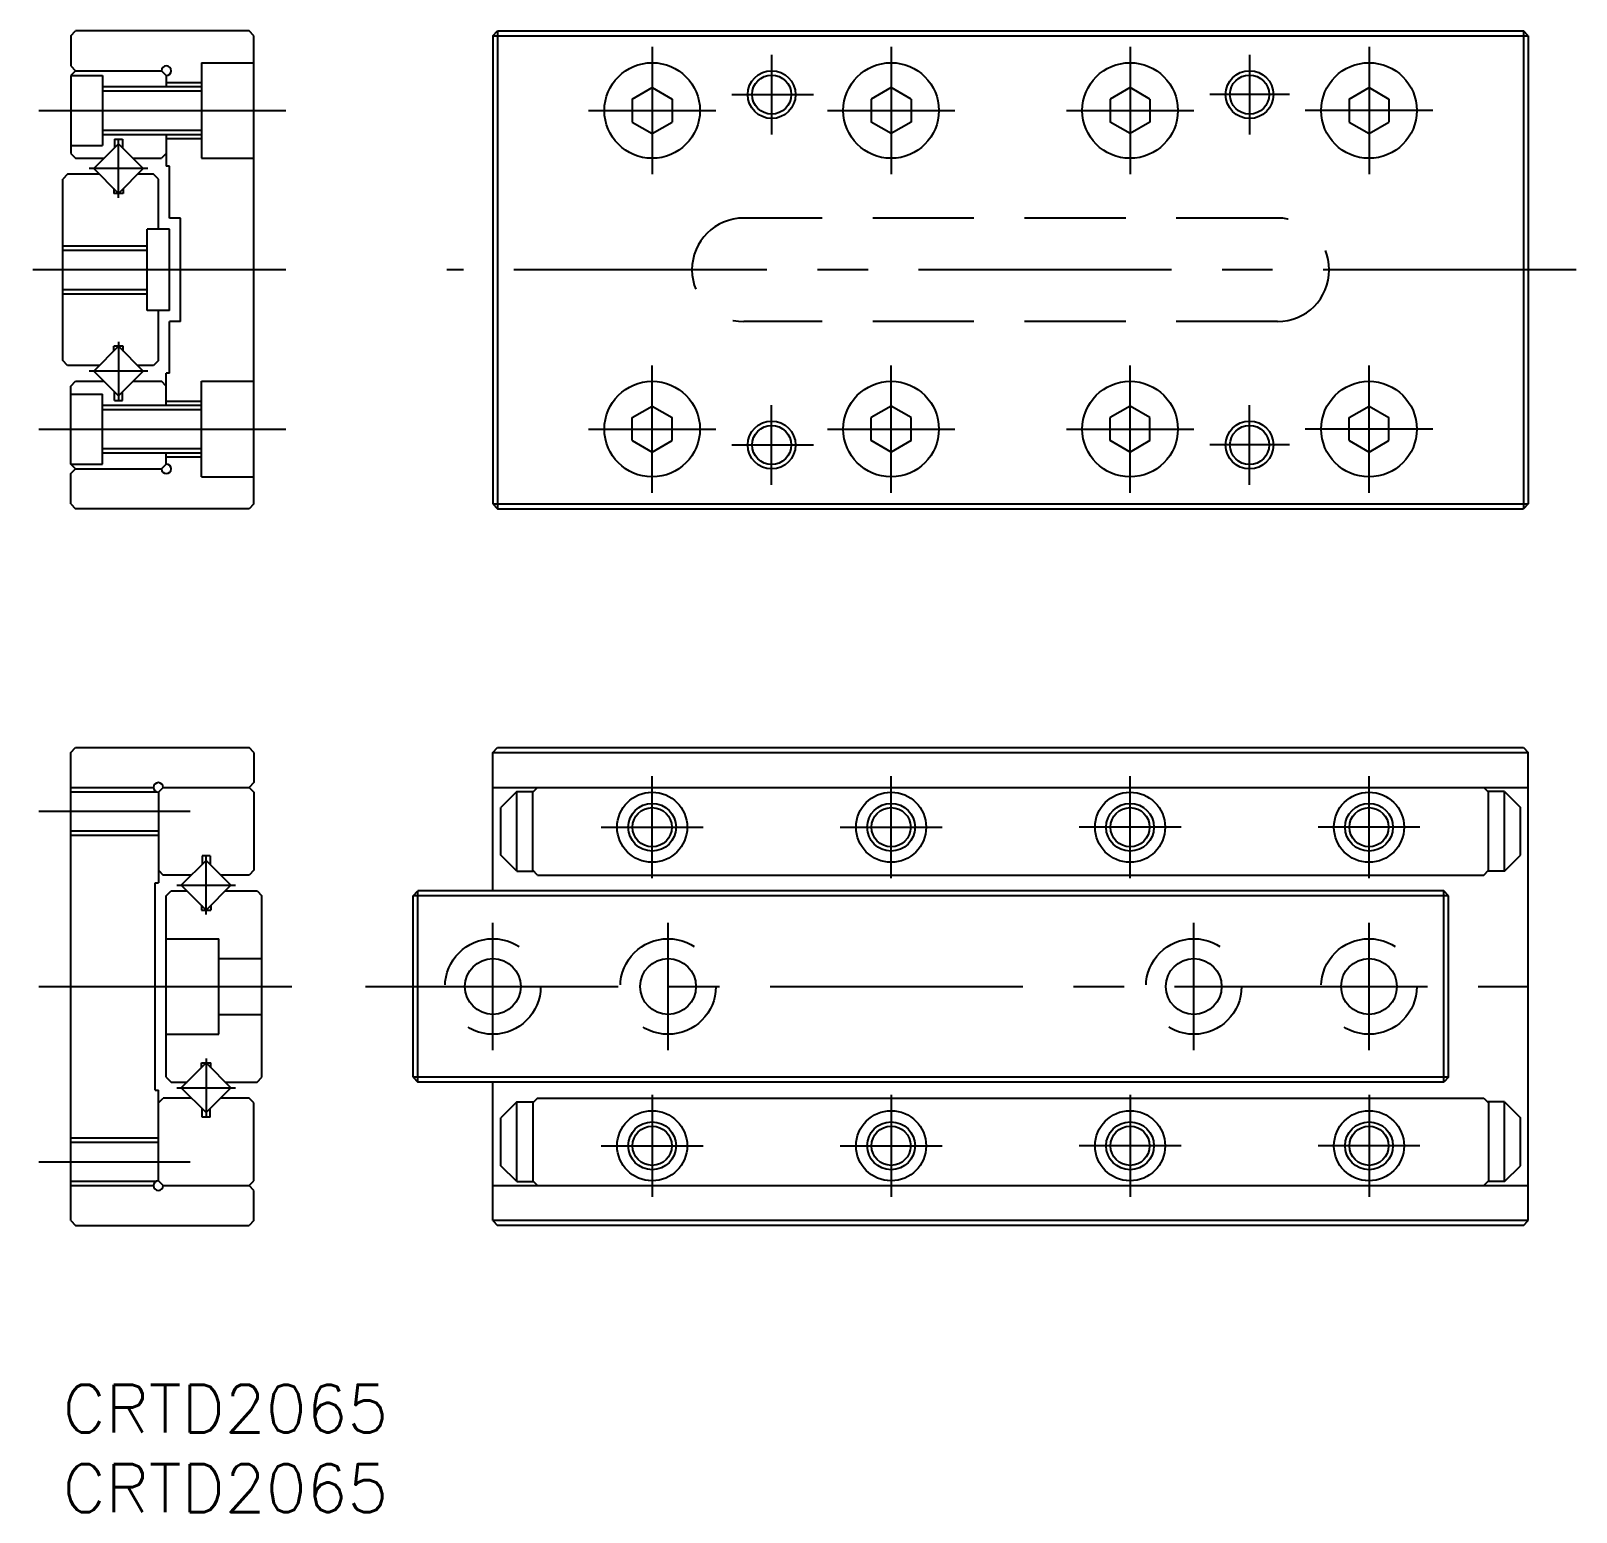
# Model space of a CAD drawing. Extents: x -2 to 95, y -8 to 85.
import ezdxf

# ---------------------------------------------------------------- set-up
doc = ezdxf.new("R2010")
doc.units = 0
doc.header["$LTSCALE"] = 0.5
doc.linetypes.add('CENTER', pattern=[50.8, 31.75, -6.35, 6.35, -6.35])
doc.linetypes.add('DASHED', pattern=[19.05, 12.7, -6.35])
for name, color, linetype in [('MSM_CENTER', 1, 'CENTER'), ('MSM_CONTINUOUS', 7, 'CONTINUOUS'), ('MSM_DASHED', 4, 'DASHED'), ('MSM_NARROW', 5, 'CONTINUOUS'), ('MSM_PART_NUMBER', 7, 'CONTINUOUS')]:
    doc.layers.add(name, color=color, linetype=linetype)
doc.styles.get("Standard").update_dxf_attribs({"font": 'txt.shx', "height": 3, "bigfont": 'bigfont.shx'})

# ---------------------------------------------------------------- blocks, each defined once
blk = doc.blocks.new('*U2')
at = {"layer": 'MSM_PART_NUMBER'}
blk.add_text('CRTD2065', height=3, dxfattribs=at).set_placement((0, -3))
blk = doc.blocks.new('*U3')
at = {"layer": 'MSM_PART_NUMBER'}
blk.add_text('CRTD2065', height=3, dxfattribs=at).set_placement((0, -8))

msp = doc.modelspace()

# ---------------------------------------------------------------- linework, layer by layer
at = {"layer": 'MSM_CENTER'}
for p, q in [((37, 84), (37, 76)), ((44.5, 83.5), (44.5, 78.5)), ((52, 84), (52, 76)), ((67, 84), (67, 76)), ((74.5, 83.5), (74.5, 78.5)), ((82, 84), (82, 76)), ((42, 81), (47.127, 81)), ((77, 81), (72, 81)), ((-1.5, 80), (14, 80)), ((33, 80), (41, 80)), ((48, 80), (56, 80)), ((63, 80), (71, 80)), ((86, 80), (78, 80)), ((3.5, 74.514), (3.5, 78.2)), ((5.343, 76.357), (1.657, 76.357)), ((14, 70), (-2, 70)), ((95, 70), (24.106, 70)), ((3.5, 65.486), (3.5, 61.8)), ((5.343, 63.643), (1.657, 63.643)), ((37, 56), (37, 64)), ((52, 56), (52, 64)), ((67, 56), (67, 64)), ((82, 56), (82, 64)), ((44.5, 56.5), (44.5, 61.5)), ((74.5, 56.5), (74.5, 61.5)), ((-1.5, 60), (14, 60)), ((33, 60), (41, 60)), ((48, 60), (56, 60)), ((63, 60), (71, 60)), ((86, 60), (78, 60)), ((42, 59), (47.127, 59)), ((77, 59), (72, 59)), ((37, 31.8), (37, 38.2)), ((52, 31.8), (52, 38.2)), ((67, 31.8), (67, 38.2)), ((82, 31.8), (82, 38.2)), ((-1.5, 36), (8, 36)), ((33.8, 35), (40.2, 35)), ((48.8, 35), (55.2, 35)), ((70.2, 35), (63.8, 35)), ((85.2, 35), (78.8, 35)), ((9, 29.514), (9, 33.2)), ((7.157, 31.357), (10.843, 31.357)), ((27, 21), (27, 29)), ((38, 21), (38, 29)), ((71, 21), (71, 29)), ((82, 21), (82, 29)), ((-1.5, 25), (14.5, 25)), ((19, 25), (95, 25)), ((9, 20.486), (9, 16.8)), ((7.157, 18.643), (10.843, 18.643)), ((37, 18.2), (37, 11.8)), ((52, 18.2), (52, 11.8)), ((67, 18.2), (67, 11.8)), ((82, 18.2), (82, 11.8)), ((33.8, 15), (40.2, 15)), ((48.8, 15), (55.2, 15)), ((70.2, 15), (63.8, 15)), ((85.2, 15), (78.8, 15)), ((-1.5, 14), (8, 14))]:
    msp.add_line(p, q, dxfattribs=at)
at = {"layer": 'MSM_CONTINUOUS'}
for p, q in [((0.5, 84.7), (0.8, 85)), ((0.5, 84.7), (0.5, 82.8)), ((11.7, 85), (0.8, 85)), ((12, 84.7), (11.7, 85)), ((12, 55.3), (12, 84.7)), ((27, 84.7), (27.3, 85)), ((27, 84.7), (92, 84.7)), ((27, 84.7), (27, 55.3)), ((27.3, 85), (91.7, 85)), ((27.3, 85), (27.3, 55)), ((91.7, 85), (91.7, 55)), ((92, 84.7), (91.7, 85)), ((92, 84.7), (92, 55.3)), ((0.5, 82.8), (0.8, 82.5)), ((0.8, 82.5), (0.5, 82.2)), ((0.8, 82.5), (6.2, 82.5)), ((6.2, 82.5), (6.5, 82.2)), ((8.7, 83), (12, 83)), ((8.7, 83), (8.7, 77)), ((0.5, 82.2), (0.5, 77.3)), ((0.5, 82.2), (2.5, 82.2)), ((2.5, 82.2), (2.5, 77.8)), ((2.5, 81.5), (8.7, 81.5)), ((6.5, 82.2), (6.5, 81.5)), ((6.5, 81.75), (8.7, 81.75)), ((35.75, 80.722), (37, 81.443)), ((35.75, 80.722), (35.75, 79.278)), ((37, 81.443), (38.25, 80.722)), ((38.25, 80.722), (38.25, 79.278)), ((52, 81.443), (50.75, 80.722)), ((50.75, 80.722), (50.75, 79.278)), ((53.25, 80.722), (52, 81.443)), ((53.25, 80.722), (53.25, 79.278)), ((67, 81.443), (65.75, 80.722)), ((65.75, 80.722), (65.75, 79.278)), ((68.25, 80.722), (67, 81.443)), ((68.25, 80.722), (68.25, 79.278)), ((80.75, 80.722), (82, 81.443)), ((80.75, 80.722), (80.75, 79.278)), ((82, 81.443), (83.25, 80.722)), ((83.25, 80.722), (83.25, 79.278)), ((35.75, 79.278), (37, 78.557)), ((37, 78.557), (38.25, 79.278)), ((52, 78.557), (50.75, 79.278)), ((53.25, 79.278), (52, 78.557)), ((67, 78.557), (65.75, 79.278)), ((68.25, 79.278), (67, 78.557)), ((80.75, 79.278), (82, 78.557)), ((82, 78.557), (83.25, 79.278)), ((0.5, 77.8), (2.5, 77.8)), ((3.5, 77.914), (1.943, 76.357)), ((2.5, 78.5), (8.7, 78.5)), ((3.25, 78.2), (3.75, 78.2)), ((3.25, 78.2), (3.25, 77.664)), ((3.5, 77.914), (5.057, 76.357)), ((3.75, 78.2), (3.75, 77.664)), ((6.5, 78.5), (6.5, 76.5)), ((6.5, 78.25), (8.7, 78.25)), ((0.5, 77.3), (0.8, 77)), ((0.8, 77), (2.585, 77)), ((4.414, 77), (6.2, 77)), ((6.5, 77.3), (6.2, 77)), ((8.7, 77), (12, 77)), ((0.3, 76), (0, 75.7)), ((0, 64.3), (0, 75.7)), ((2.3, 76), (0.3, 76)), ((3.5, 74.8), (1.943, 76.357)), ((5.057, 76.357), (3.5, 74.8)), ((5.7, 76), (4.7, 76)), ((6, 75.7), (5.7, 76)), ((6, 72.55), (6, 75.7)), ((6.7, 76.5), (6.5, 76.5)), ((6.7, 73.25), (6.7, 76.5)), ((3.2, 75.1), (3.2, 74.8)), ((3.8, 74.8), (3.2, 74.8)), ((3.8, 75.1), (3.8, 74.8)), ((7.4, 73.25), (6.7, 73.25)), ((7.4, 66.75), (7.4, 73.25)), ((5.3, 67.45), (5.3, 72.55)), ((6.7, 72.55), (5.3, 72.55)), ((6.7, 67.45), (6.7, 72.55)), ((0, 71.229), (5.3, 71.229)), ((0, 68.77), (5.3, 68.77)), ((6.7, 67.45), (5.3, 67.45)), ((6, 64.3), (6, 67.45)), ((6.7, 63.5), (6.7, 66.75)), ((7.4, 66.75), (6.7, 66.75)), ((3.5, 65.2), (1.943, 63.643)), ((3.8, 65.2), (3.2, 65.2)), ((3.2, 64.9), (3.2, 65.2)), ((5.057, 63.643), (3.5, 65.2)), ((3.8, 64.9), (3.8, 65.2)), ((0.3, 64), (0, 64.3)), ((6, 64.3), (5.7, 64)), ((2.3, 64), (0.3, 64)), ((3.5, 62.086), (1.943, 63.643)), ((3.5, 62.086), (5.057, 63.643)), ((5.7, 64), (4.7, 64)), ((6.5, 61.5), (6.5, 63.5)), ((6.7, 63.5), (6.5, 63.5)), ((0.5, 62.7), (0.8, 63)), ((0.5, 57.8), (0.5, 62.7)), ((0.5, 62.2), (2.5, 62.2)), ((0.8, 63), (2.585, 63)), ((2.5, 57.8), (2.5, 62.2)), ((3.25, 61.8), (3.25, 62.336)), ((3.75, 61.8), (3.75, 62.336)), ((4.414, 63), (6.2, 63)), ((6.5, 62.7), (6.2, 63)), ((8.7, 63), (12, 63)), ((8.7, 57), (8.7, 63)), ((2.5, 61.5), (8.7, 61.5)), ((3.25, 61.8), (3.75, 61.8)), ((6.5, 61.75), (8.7, 61.75)), ((35.75, 60.722), (37, 61.443)), ((37, 61.443), (38.25, 60.722)), ((52, 61.443), (50.75, 60.722)), ((53.25, 60.722), (52, 61.443)), ((67, 61.443), (65.75, 60.722)), ((68.25, 60.722), (67, 61.443)), ((80.75, 60.722), (82, 61.443)), ((82, 61.443), (83.25, 60.722)), ((35.75, 59.278), (35.75, 60.722)), ((38.25, 59.278), (38.25, 60.722)), ((50.75, 59.278), (50.75, 60.722)), ((53.25, 59.278), (53.25, 60.722)), ((65.75, 59.278), (65.75, 60.722)), ((68.25, 59.278), (68.25, 60.722)), ((80.75, 59.278), (80.75, 60.722)), ((83.25, 59.278), (83.25, 60.722)), ((35.75, 59.278), (37, 58.557)), ((37, 58.557), (38.25, 59.278)), ((52, 58.557), (50.75, 59.278)), ((53.25, 59.278), (52, 58.557)), ((67, 58.557), (65.75, 59.278)), ((68.25, 59.278), (67, 58.557)), ((80.75, 59.278), (82, 58.557)), ((82, 58.557), (83.25, 59.278)), ((2.5, 58.5), (8.7, 58.5)), ((6.5, 57.8), (6.5, 58.5)), ((6.5, 58.25), (8.7, 58.25)), ((0.8, 57.5), (0.5, 57.8)), ((0.5, 57.8), (2.5, 57.8)), ((0.5, 57.2), (0.8, 57.5)), ((0.8, 57.5), (6.2, 57.5)), ((6.2, 57.5), (6.5, 57.8)), ((0.5, 55.3), (0.5, 57.2)), ((8.7, 57), (12, 57)), ((0.5, 55.3), (0.8, 55)), ((12, 55.3), (11.7, 55)), ((27, 55.3), (92, 55.3)), ((27, 55.3), (27.3, 55)), ((92, 55.3), (91.7, 55)), ((11.7, 55), (0.8, 55)), ((27.3, 55), (91.7, 55)), ((0.5, 39.7), (0.8, 40)), ((0.8, 40), (11.7, 40)), ((12, 39.7), (11.7, 40)), ((27, 39.7), (27.3, 40)), ((27.3, 40), (91.7, 40)), ((91.7, 40), (92, 39.7)), ((0.5, 10.3), (0.5, 39.7)), ((12, 39.7), (12, 37.8)), ((27, 39.7), (92, 39.7)), ((27, 31), (27, 39.7)), ((92, 10.3), (92, 39.7)), ((0.5, 37.229), (5.87, 37.229)), ((6.3, 37.5), (6, 37.2)), ((6, 37.2), (6, 31.5)), ((6.3, 37.5), (11.7, 37.5)), ((12, 37.8), (11.7, 37.5)), ((11.7, 37.5), (12, 37.2)), ((12, 37.2), (12, 32.3)), ((27, 37.5), (92, 37.5)), ((28.5, 37.25), (27.5, 36.25)), ((28.5, 32.25), (28.5, 37.25)), ((28.5, 37.25), (29.55, 37.25)), ((29.5, 37.2), (29.8, 37.5)), ((29.5, 32.3), (29.5, 37.2)), ((89.5, 37.2), (89.2, 37.5)), ((90.5, 37.25), (89.45, 37.25)), ((89.5, 32.3), (89.5, 37.2)), ((90.5, 37.25), (91.5, 36.25)), ((90.5, 32.25), (90.5, 37.25)), ((27.5, 33.25), (27.5, 36.25)), ((91.5, 33.25), (91.5, 36.25)), ((0.5, 34.77), (6, 34.77)), ((8.75, 33.2), (8.75, 32.664)), ((9.25, 33.2), (8.75, 33.2)), ((9.25, 33.2), (9.25, 32.664)), ((28.5, 32.25), (27.5, 33.25)), ((90.5, 32.25), (91.5, 33.25)), ((6, 32.3), (6.3, 32)), ((9, 32.914), (7.443, 31.357)), ((9, 32.914), (10.557, 31.357)), ((12, 32.3), (11.7, 32)), ((28.5, 32.25), (29.55, 32.25)), ((29.8, 32), (29.5, 32.3)), ((89.2, 32), (89.5, 32.3)), ((90.5, 32.25), (89.45, 32.25)), ((5.8, 18.5), (5.8, 31.5)), ((5.8, 31.5), (6, 31.5)), ((8.086, 32), (6.3, 32)), ((7.443, 31.357), (9, 29.8)), ((9, 29.8), (10.557, 31.357)), ((11.7, 32), (9.915, 32)), ((29.8, 32), (89.2, 32)), ((6.5, 30.7), (6.8, 31)), ((6.5, 19.3), (6.5, 30.7)), ((6.8, 31), (7.8, 31)), ((8.7, 30.1), (8.7, 29.8)), ((9.3, 30.1), (9.3, 29.8)), ((10.2, 31), (12.2, 31)), ((12.2, 31), (12.5, 30.7)), ((12.5, 19.3), (12.5, 30.7)), ((22, 30.7), (22.3, 31)), ((87, 30.7), (22, 30.7)), ((22, 19.3), (22, 30.7)), ((86.7, 31), (22.3, 31)), ((22.3, 19), (22.3, 31)), ((86.7, 19), (86.7, 31)), ((87, 30.7), (86.7, 31)), ((87, 19.3), (87, 30.7)), ((8.7, 29.8), (9.3, 29.8)), ((6.5, 28), (9.8, 28)), ((9.8, 22), (9.8, 28)), ((9.8, 26.75), (12.5, 26.75)), ((9.8, 23.25), (12.5, 23.25)), ((6.5, 22), (9.8, 22)), ((7.443, 18.643), (9, 20.2)), ((8.7, 19.9), (8.7, 20.2)), ((8.7, 20.2), (9.3, 20.2)), ((9, 20.2), (10.557, 18.643)), ((9.3, 19.9), (9.3, 20.2)), ((5.8, 18.5), (6, 18.5)), ((6, 12.8), (6, 18.5)), ((6.5, 19.3), (6.8, 19)), ((6.8, 19), (7.8, 19)), ((9, 17.086), (7.443, 18.643)), ((9, 17.086), (10.557, 18.643)), ((10.2, 19), (12.2, 19)), ((12.2, 19), (12.5, 19.3)), ((87, 19.3), (22, 19.3)), ((22, 19.3), (22.3, 19)), ((86.7, 19), (22.3, 19)), ((27, 10.3), (27, 19)), ((87, 19.3), (86.7, 19)), ((6, 17.7), (6.3, 18)), ((8.086, 18), (6.3, 18)), ((11.7, 18), (9.915, 18)), ((12, 17.7), (11.7, 18)), ((12, 12.8), (12, 17.7)), ((28.5, 17.75), (27.5, 16.75)), ((28.5, 12.75), (28.5, 17.75)), ((28.5, 17.75), (29.55, 17.75)), ((29.8, 18), (29.5, 17.7)), ((29.5, 17.7), (29.5, 12.8)), ((29.8, 18), (89.2, 18)), ((89.2, 18), (89.5, 17.7)), ((90.5, 17.75), (89.45, 17.75)), ((89.5, 17.7), (89.5, 12.8)), ((90.5, 12.75), (90.5, 17.75)), ((90.5, 17.75), (91.5, 16.75)), ((8.75, 16.8), (8.75, 17.336)), ((9.25, 16.8), (8.75, 16.8)), ((9.25, 16.8), (9.25, 17.336)), ((27.5, 13.75), (27.5, 16.75)), ((91.5, 13.75), (91.5, 16.75)), ((0.5, 15.229), (6, 15.229)), ((28.5, 12.75), (27.5, 13.75)), ((90.5, 12.75), (91.5, 13.75)), ((0.5, 12.77), (5.87, 12.77)), ((6.3, 12.5), (6, 12.8)), ((11.7, 12.5), (12, 12.8)), ((28.5, 12.75), (29.55, 12.75)), ((29.5, 12.8), (29.8, 12.5)), ((89.5, 12.8), (89.2, 12.5)), ((90.5, 12.75), (89.45, 12.75)), ((6.3, 12.5), (11.7, 12.5)), ((12, 12.2), (11.7, 12.5)), ((12, 10.3), (12, 12.2)), ((27, 12.5), (92, 12.5)), ((0.5, 10.3), (0.8, 10)), ((0.8, 10), (11.7, 10)), ((12, 10.3), (11.7, 10)), ((27, 10.3), (27.3, 10)), ((92, 10.3), (27, 10.3)), ((91.7, 10), (27.3, 10)), ((91.7, 10), (92, 10.3))]:
    msp.add_line(p, q, dxfattribs=at)
for centre, radius in [((37, 80), 3), ((52, 80), 3), ((67, 80), 3), ((82, 80), 3), ((44.5, 81), 1.23), ((74.5, 81), 1.23), ((37, 60), 3), ((52, 60), 3), ((67, 60), 3), ((82, 60), 3), ((44.5, 59), 1.23), ((74.5, 59), 1.23), ((37, 35), 2.2), ((52, 35), 2.2), ((67, 35), 2.2), ((82, 35), 2.2), ((37, 35), 1.5), ((52, 35), 1.5), ((67, 35), 1.5), ((82, 35), 1.5), ((27, 25), 1.75), ((38, 25), 1.75), ((71, 25), 1.75), ((82, 25), 1.75), ((37, 15), 2.2), ((37, 15), 1.5), ((52, 15), 2.2), ((52, 15), 1.5), ((67, 15), 2.2), ((67, 15), 1.5), ((82, 15), 2.2), ((82, 15), 1.5)]:
    msp.add_circle(centre, radius, dxfattribs=at)
for centre, start, end in [((6.5, 82.5), 270, 180), ((6.5, 57.5), 180, 90), ((6, 37.5), 0, 270), ((6, 12.5), 90, 0)]:
    msp.add_arc(centre, 0.3, start, end, dxfattribs=at)
at = {"layer": 'MSM_DASHED'}
for p, q in [((76.25, 73.25), (42.75, 73.25)), ((76.25, 66.75), (42.75, 66.75))]:
    msp.add_line(p, q, dxfattribs=at)
for centre in [(27, 25), (38, 25), (71, 25), (82, 25)]:
    msp.add_circle(centre, 3, dxfattribs=at)
for centre, start, end in [((42.75, 70), 90, 270), ((76.25, 70), 270, 90)]:
    msp.add_arc(centre, 3.25, start, end, dxfattribs=at)
at = {"layer": 'MSM_NARROW'}
for p, q in [((2.5, 81.229), (8.7, 81.229)), ((2.5, 78.77), (8.7, 78.77)), ((0, 71.5), (5.3, 71.5)), ((0, 68.5), (5.3, 68.5)), ((2.5, 61.229), (8.7, 61.229)), ((2.5, 58.77), (8.7, 58.77)), ((0.5, 37.5), (5.7, 37.5)), ((0.5, 34.5), (6, 34.5)), ((0.5, 15.5), (6, 15.5)), ((0.5, 12.5), (5.7, 12.5))]:
    msp.add_line(p, q, dxfattribs=at)
for centre, radius in [((44.5, 81), 1.5), ((74.5, 81), 1.5), ((44.5, 59), 1.5), ((74.5, 59), 1.5), ((37, 35), 1.23), ((52, 35), 1.23), ((67, 35), 1.23), ((82, 35), 1.23), ((37, 15), 1.23), ((52, 15), 1.23), ((67, 15), 1.23), ((82, 15), 1.23)]:
    msp.add_circle(centre, radius, dxfattribs=at)

# ---------------------------------------------------------------- block references
at = {"layer": 'MSM_CONTINUOUS'}
for name in ['*U2', '*U3']:
    msp.add_blockref(name, (0, 0), dxfattribs=at)

doc.saveas('drawing.dxf')
